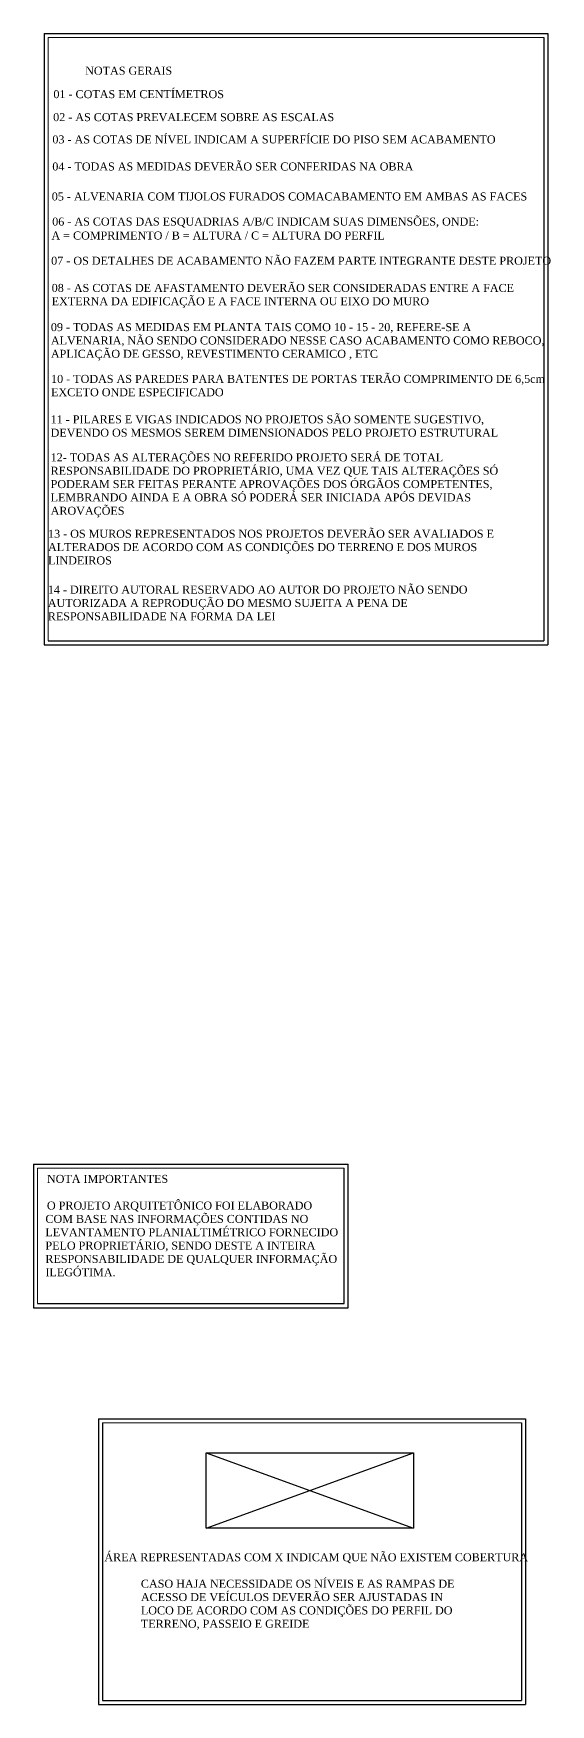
# Model space of a CAD drawing. Header units: centimetres. Extents: x -48696 to 156237, y -5617 to 29024.
# Drawn here: x -6902 to -5609, y -4920 to -745 of the extents above; entities that cross this region are included whole.
import ezdxf

# ---------------------------------------------------------------- set-up
doc = ezdxf.new("R2010")
doc.units = ezdxf.units.CM
doc.layers.add('01', color=1, linetype='Continuous')
doc.layers.add('PN010', color=1, linetype='Continuous')
doc.layers.add('COTAS', color=7, linetype='Continuous', lineweight=0)
doc.layers.add('Pilares Sub-solo', color=7, linetype='Continuous', lineweight=70)
doc.styles.add('Valéria', font='romantic.ttf', dxfattribs={"height": 10})

msp = doc.modelspace()

# ---------------------------------------------------------------- linework, layer by layer
for p, q in [((-6875.15525, -744.61686), (-5616.10362, -744.61686)), ((-6875.15525, -744.61686), (-6875.15525, -2272.49418)), ((-5616.10362, -744.61686), (-5616.10362, -2272.49418)), ((-6875.15525, -2272.49418), (-5616.10362, -2272.49418)), ((-6901.75121, -3569.77222), (-6115.35917, -3569.77222)), ((-6901.75121, -3569.77222), (-6901.75121, -3928.52884)), ((-6115.35917, -3928.52884), (-6115.35917, -3569.77222)), ((-6901.75121, -3928.52884), (-6115.35917, -3928.52884)), ((-6738.98935, -4206.43891), (-5672.16366, -4206.43891)), ((-6738.98935, -4206.43891), (-6738.98935, -4920.27404)), ((-5672.16366, -4206.43891), (-5672.16366, -4920.27404)), ((-6470.10153, -4291.39455), (-5952.02271, -4479.38128)), ((-6470.10153, -4479.38128), (-5952.02271, -4291.39455)), ((-6738.98935, -4920.27404), (-5672.16366, -4920.27404))]:
    msp.add_line(p, q)
msp.add_lwpolyline([(-6470.10153, -4291.39455), (-5952.02271, -4291.39455), (-5952.02271, -4479.38128), (-6470.10153, -4479.38128)], close=True)
at = {"layer": '01'}
for p, q in [((-6891.75121, -3918.52884), (-6125.35917, -3918.52884)), ((-6728.98935, -4910.27404), (-5682.16366, -4910.27404))]:
    msp.add_line(p, q, dxfattribs=at)
at = {"layer": 'COTAS', "color": 1}
for p, q in [((-6865.15525, -754.61686), (-5626.10362, -754.61686)), ((-6865.15525, -754.61686), (-6865.15525, -2262.49418)), ((-6891.75121, -3579.77222), (-6125.35917, -3579.77222)), ((-6891.75121, -3579.77222), (-6891.75121, -3918.52884)), ((-6728.98935, -4216.43891), (-5682.16366, -4216.43891))]:
    msp.add_line(p, q, dxfattribs=at)
at = {"layer": 'PN010'}
for p, q in [((-5626.10362, -754.61686), (-5626.10362, -2262.49418)), ((-6865.15525, -2262.49418), (-5626.10362, -2262.49418)), ((-6125.35917, -3918.52884), (-6125.35917, -3579.77222)), ((-6728.98935, -4216.43891), (-6728.98935, -4910.27404)), ((-5682.16366, -4216.43891), (-5682.16366, -4910.27404))]:
    msp.add_line(p, q, dxfattribs=at)

# ---------------------------------------------------------------- texts
at = {"layer": 'COTAS', "color": 1, "char_height": 20, "attachment_point": 1, "style": 'Valéria'}
for s, width, heights, insert in [('02 - AS COTAS PREVALECEM SOBRE AS ESCALAS', 1993.1257736, [36.0317], (-6852.39874, -943.81107)), ('03 - AS COTAS DE NÍVEL INDICAM A SUPERFÍCIE DO PISO SEM ACABAMENTO', 2230.6881964, [46.66501], (-6854.33406, -999.46088)), ('04 - TODAS AS MEDIDAS DEVERÃO SER CONFERIDAS NA OBRA', 2021.095385, [0], (-6854.474, -1067.08769)), ('05 - ALVENARIA COM TIJOLOS FURADOS COMACABAMENTO EM AMBAS AS FACES', 1999.7854677, [44.34974], (-6855.86146, -1141.97995)), ('06 - AS COTAS DAS ESQUADRIAS A/B/C INDICAM SUAS DIMENSÕES, ONDE:  ', 2009.2269738, [48.18701], (-6854.74875, -1204.75689)), ('A = COMPRIMENTO / B = ALTURA / C = ALTURA DO PERFIL', 2002.7465256, [65.99014], (-6856.66132, -1239.55007)), ('07 - OS DETALHES DE ACABAMENTO NÃO FAZEM PARTE INTEGRANTE DESTE PROJETO', 2024.0517298, [57.26909], (-6857.35064, -1302.56013)), ('08 - AS COTAS DE AFASTAMENTO DEVERÃO SER CONSIDERADAS ENTRE A FACE EXTERNA DA EDIFICAÇÃO E A FACE INTERNA OU EIXO DO MURO', 1244.1826541, [138.42335], (-6856.04969, -1370.49642)), ('09 - TODAS AS MEDIDAS EM PLANTA TAIS COMO 10 - 15 - 20, REFERE-SE A ALVENARIA, NÃO SENDO CONSIDERADO NESSE CASO ACABAMENTO COMO REBOCO, APLICAÇÃO DE GESSO, REVESTIMENTO CERAMICO , ETC', 1232.3268441, [146.9996], (-6858.07079, -1468.44766)), ('10 - TODAS AS PAREDES PARA BATENTES DE PORTAS TERÃO COMPRIMENTO DE 6,5cm EXCETO ONDE ESPECIFICADO', 1273.7981666, [127.07081], (-6857.59083, -1597.81595)), ('11 - PILARES E VIGAS INDICADOS NO PROJETOS SÃO SOMENTE SUGESTIVO, DEVENDO OS MESMOS SEREM DIMENSIONADOS PELO PROJETO ESTRUTURAL', 1223.0906613, [114.49413], (-6858.77884, -1698.87545)), ('12- TODAS AS ALTERAÇÕES NO REFERIDO PROJETO SERÁ DE TOTAL RESPONSABILIDADE DO PROPRIETÁRIO, UMA VEZ QUE TAIS ALTERAÇÕES SÓ PODERAM SER FEITAS PERANTE APROVAÇÕES DOS ÓRGÃOS COMPETENTES, LEMBRANDO AINDA E A OBRA SÓ PODERÁ SER INICIADA APÓS DEVIDAS AROVAÇÕES', 1224.7744463, [205.42836], (-6858.68617, -1793.94005)), ('13 - OS MUROS REPRESENTADOS NOS PROJETOS DEVERÃO SER AVALIADOS E ALTERADOS DE ACORDO COM AS CONDIÇÕES DO TERRENO E DOS MUROS LINDEIROS', 1191.6977701, [110.73379], (-6865.15525, -1984.76601)), ('14 - DIREITO AUTORAL RESERVADO AO AUTOR DO PROJETO NÃO SENDO AUTORIZADA A REPRODUÇÃO DO MESMO SUJEITA A PENA DE RESPONSABILIDADE NA FORMA DA LEI', 1184.1918379, [129.1353], (-6865.73101, -2124.37949))]:
    msp.add_mtext_dynamic_manual_height_columns(s, width=width, gutter_width=50, heights=heights, dxfattribs=dict(at, insert=insert))
at = {"layer": 'Pilares Sub-solo', "color": 7, "char_height": 20, "attachment_point": 1, "style": 'Valéria'}
for s, width, heights, insert in [('\\pxi1.1899;{\\C1;NOTAS GERAIS}', 1565.5593968, [48.54125], (-6796.1919, -827.68398)), ('{\\C1;01 - COTAS EM CENTÍMETROS}', 1955.2376625, [0], (-6851.76257, -886.34859)), ('\\pxi1.1899;{\\C1;NOTA IMPORTANTES\\P\\P\\pi0.1899,l1;O PROJETO ARQUITETÔNICO FOI ELABORADO COM BASE NAS INFORMAÇÕES CONTIDAS NO LEVANTAMENTO PLANIALTIMÉTRICO FORNECIDO PELO PROPRIETÁRIO, SENDO DESTE A INTEIRA RESPONSABILIDADE DE QUALQUER INFORMAÇÃO ILEGÓTIMA.}', 750.1080705, [305.89801], (-6891.75121, -3596.71253)), ('\\pxl2,qc;{\\C1;ÁREA REPRESENTADAS COM X INDICAM QUE NÃO EXISTEM COBERTURA}', 1087.2919896, [39.10296], (-6758.543, -4542.18651)), ('{\\C1;CASO HAJA NECESSIDADE OS NÍVEIS E AS RAMPAS DE ACESSO DE VEÍCULOS DEVERÃO SER AJUSTADAS IN LOCO DE ACORDO COM AS CONDIÇÕES DO PERFIL DO TERRENO, PASSEIO E GREIDE}', 793.7434506, [195.9588], (-6633.13746, -4608.29391))]:
    msp.add_mtext_dynamic_manual_height_columns(s, width=width, gutter_width=50, heights=heights, dxfattribs=dict(at, insert=insert))

doc.saveas('drawing.dxf')
